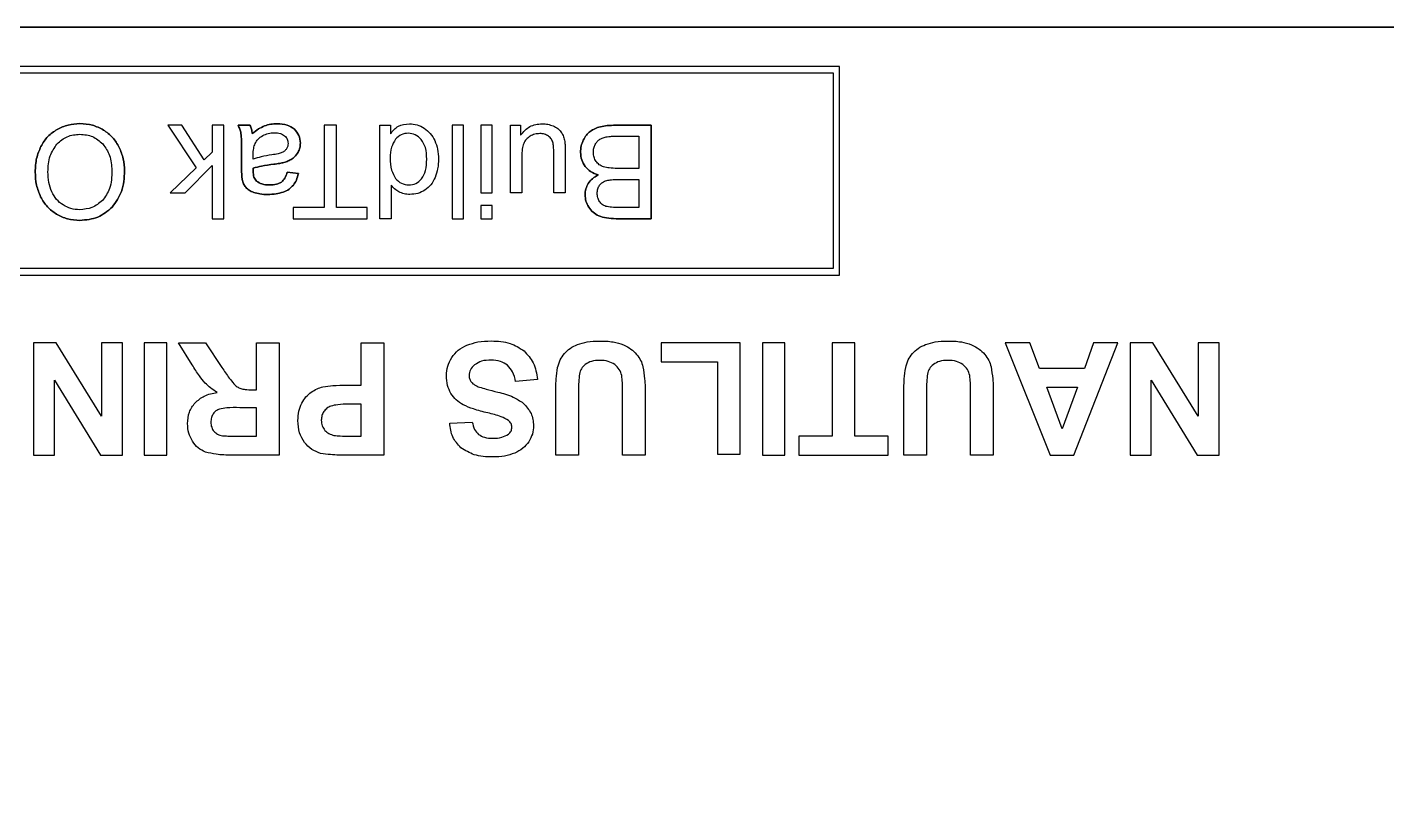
# Model space of a CAD drawing. Header units: millimetres. Extents: x -106 to 106, y -124 to 114.
# Drawn here: x -52.1 to 0, y 84 to 113.7 of the extents above; entities that cross this region are included whole.
import ezdxf

# ---------------------------------------------------------------- set-up
doc = ezdxf.new("R2010")
doc.units = ezdxf.units.MM
doc.layers.get('0').update_dxf_attribs({"linetype": 'CONTINUOUS'})

msp = doc.modelspace()

# ---------------------------------------------------------------- linework, layer by layer
for p, q in [((-43.992, 109.994), (-43.533, 109.994)), ((-43.533, 109.994), (-43.992, 109.994)), ((-38.562, 106.415), (-38.562, 109.994)), ((-38.562, 109.994), (-38.155, 109.994)), ((-38.155, 109.994), (-38.155, 109.667)), ((-33.562, 107.401), (-33.562, 109.994)), ((-33.562, 109.994), (-33.169, 109.994)), ((-33.169, 109.994), (-33.169, 109.613)), ((-29.537, 109.994), (-28.172, 109.994)), ((-28.172, 109.994), (-29.537, 109.994)), ((-28.172, 109.994), (-28.172, 106.415)), ((-28.172, 106.415), (-28.172, 109.994)), ((-29.537, 109.572), (-28.645, 109.572)), ((-28.645, 109.572), (-28.645, 108.341)), ((-43.853, 108.322), (-43.853, 108.908)), ((-43.853, 108.908), (-43.853, 108.322)), ((-43.409, 108.693), (-43.409, 108.854)), ((-31.9, 107.401), (-31.9, 108.839)), ((-31.46, 109.008), (-31.46, 107.401)), ((-33.123, 108.79), (-33.123, 107.401)), ((-28.645, 108.341), (-29.473, 108.341)), ((-42.11, 108.2), (-41.68, 108.141)), ((-41.68, 108.141), (-42.11, 108.2)), ((-29.419, 107.919), (-28.645, 107.919)), ((-28.645, 107.919), (-28.645, 106.837)), ((-38.125, 107.699), (-38.125, 106.415)), ((-33.123, 107.401), (-33.562, 107.401)), ((-31.46, 107.401), (-31.9, 107.401)), ((-28.645, 106.837), (-29.361, 106.837)), ((-38.125, 106.415), (-38.562, 106.415)), ((-28.172, 106.415), (-29.515, 106.415)), ((-29.515, 106.415), (-28.172, 106.415)), ((-45.747, 100.816), (-46.272, 101.654)), ((-46.272, 101.654), (-45.235, 101.654)), ((-45.235, 101.654), (-44.608, 100.719)), ((-43.278, 99.861), (-43.278, 101.654)), ((-43.278, 101.654), (-42.41, 101.654)), ((-42.41, 101.654), (-42.41, 97.359)), ((-39.273, 100.034), (-39.273, 101.654)), ((-39.273, 101.654), (-38.406, 101.654)), ((-38.406, 101.654), (-38.406, 97.359)), ((-39.838, 100.034), (-39.273, 100.034)), ((-32.517, 100.256), (-33.361, 100.174)), ((-43.453, 99.861), (-43.278, 99.861)), ((-31.823, 97.359), (-31.823, 99.615)), ((-30.955, 99.735), (-30.955, 97.359)), ((-29.265, 97.359), (-29.265, 99.685)), ((-28.398, 99.65), (-28.398, 97.359)), ((-18.492, 97.359), (-18.492, 99.615)), ((-17.625, 99.735), (-17.625, 97.359)), ((-15.935, 97.359), (-15.935, 99.685)), ((-15.068, 99.65), (-15.068, 97.359)), ((-43.278, 99.175), (-43.919, 99.175)), ((-43.278, 98.085), (-43.278, 99.175)), ((-39.273, 99.304), (-39.747, 99.304)), ((-39.273, 98.085), (-39.273, 99.304)), ((-35.886, 98.586), (-35.019, 98.625)), ((-43.954, 98.085), (-43.278, 98.085)), ((-39.692, 98.085), (-39.273, 98.085)), ((-42.41, 97.359), (-44.236, 97.359)), ((-38.406, 97.359), (-39.797, 97.359)), ((-30.955, 97.359), (-31.823, 97.359)), ((-28.398, 97.359), (-29.265, 97.359)), ((-17.625, 97.359), (-18.492, 97.359)), ((-15.068, 97.359), (-15.935, 97.359))]:
    msp.add_line(p, q)
msp.add_lwpolyline([(-105.997, -120.25), (-105.997, 93.75), (-100.997, 93.75), (-100.997, 94), (-105.997, 94), (-105.997, 103.75, -0.414214), (-95.997, 113.75), (96.003, 113.75, -0.414214), (106.003, 103.75), (106.003, 94), (101.003, 94), (101.003, 93.75), (106.003, 93.75), (106.003, -120.25, -0.414214)], format="xyb")
msp.add_lwpolyline([(-105.997, 103.75), (-105.997, -120.25, 0.414214), (-101.997, -124.25), (-81.366, -124.25, 0.198912), (-77.831, -122.786), (-76.146, -121.101, -0.414214), (-73.848, -121.101), (-72.163, -122.786, 0.198912), (-68.628, -124.25), (68.634, -124.25, 0.198912), (72.169, -122.786), (73.854, -121.101, -0.414214), (76.152, -121.101), (77.837, -122.786, 0.198912), (81.372, -124.25), (102.003, -124.25, 0.414214), (106.003, -120.25), (106.003, 103.75, 0.414214), (96.003, 113.75), (-95.997, 113.75, 0.414214)], format="xyb", close=True)
for points in [[(-20.952, 112.25), (-71.452, 112.25), (-71.452, 104.25), (-20.952, 104.25)], [(-71.202, 112), (-21.202, 112), (-21.202, 104.5), (-71.202, 104.5)], [(-44.976, 106.415), (-44.537, 106.415), (-44.537, 109.994), (-44.976, 109.994), (-44.976, 108.966), (-45.286, 108.668), (-46.143, 109.994), (-46.685, 109.994), (-45.594, 108.363), (-46.585, 107.401), (-46.016, 107.401), (-44.976, 108.456)], [(-39.041, 106.837), (-40.22, 106.837), (-40.22, 109.994), (-40.694, 109.994), (-40.694, 106.837), (-41.878, 106.837), (-41.878, 106.415), (-39.041, 106.415)], [(-35.791, 106.415), (-35.352, 106.415), (-35.352, 109.994), (-35.791, 109.994)], [(-34.693, 107.401), (-34.253, 107.401), (-34.253, 109.994), (-34.693, 109.994)], [(-34.693, 106.415), (-34.253, 106.415), (-34.253, 106.92), (-34.693, 106.92)], [(-49.26, 97.359), (-48.416, 97.359), (-48.416, 101.654), (-49.222, 101.654), (-49.222, 98.853), (-50.953, 101.654), (-51.824, 101.654), (-51.824, 97.359), (-51.018, 97.359), (-51.018, 100.227)], [(-47.581, 97.359), (-46.714, 97.359), (-46.714, 101.654), (-47.581, 101.654)], [(-25.629, 97.394), (-24.762, 97.394), (-24.762, 101.654), (-27.785, 101.654), (-27.785, 100.93), (-25.629, 100.93)], [(-23.912, 97.359), (-23.045, 97.359), (-23.045, 101.654), (-23.912, 101.654)], [(-19.099, 98.085), (-20.373, 98.085), (-20.373, 101.654), (-21.241, 101.654), (-21.241, 98.085), (-22.512, 98.085), (-22.512, 97.359), (-19.099, 97.359)], [(-13.295, 100.678), (-13.67, 101.654), (-14.614, 101.654), (-12.894, 97.359), (-11.977, 97.359), (-10.304, 101.654), (-11.224, 101.654), (-11.578, 100.678)], [(-7.26, 97.359), (-6.416, 97.359), (-6.416, 101.654), (-7.222, 101.654), (-7.222, 98.853), (-8.953, 101.654), (-9.824, 101.654), (-9.824, 97.359), (-9.018, 97.359), (-9.018, 100.227)], [(-11.845, 99.955), (-12.425, 98.361), (-13.017, 99.955)]]:
    msp.add_lwpolyline(points, close=True)
for points, knots in [([(-50.916, 109.834), (-50.779, 109.899), (-50.503, 110.028), (-50.199, 110.046), (-50.047, 110.055)], [0, 0, 0, 0, 0.04503006, 0.09041142, 0.09041142, 0.09041142, 0.09041142]), ([(-50.047, 110.055), (-50.199, 110.046), (-50.503, 110.028), (-50.779, 109.899), (-50.916, 109.834)], [-0.09041142, -0.09041142, -0.09041142, -0.09041142, -0.04503006, 0, 0, 0, 0]), ([(-50.047, 110.055), (-49.884, 110.046), (-49.566, 110.028), (-49.282, 109.882), (-49.144, 109.811)], [0, 0, 0, 0, 0.04823925, 0.09449794, 0.09449794, 0.09449794, 0.09449794]), ([(-49.144, 109.811), (-49.282, 109.882), (-49.566, 110.028), (-49.884, 110.046), (-50.047, 110.055)], [-0.09449794, -0.09449794, -0.09449794, -0.09449794, -0.04823925, 0, 0, 0, 0]), ([(-43.881, 109.683), (-43.893, 109.736), (-43.917, 109.845), (-43.967, 109.944), (-43.992, 109.994)], [0, 0, 0, 0, 0.01644017, 0.03317009, 0.03317009, 0.03317009, 0.03317009]), ([(-43.992, 109.994), (-43.967, 109.944), (-43.917, 109.845), (-43.893, 109.736), (-43.881, 109.683)], [-0.03317009, -0.03317009, -0.03317009, -0.03317009, -0.01644017, 0, 0, 0, 0]), ([(-43.533, 109.994), (-43.512, 109.945), (-43.468, 109.843), (-43.453, 109.732), (-43.445, 109.674)], [0, 0, 0, 0, 0.01585893, 0.033301, 0.033301, 0.033301, 0.033301]), ([(-43.445, 109.674), (-43.453, 109.732), (-43.468, 109.843), (-43.512, 109.945), (-43.533, 109.994)], [-0.033301, -0.033301, -0.033301, -0.033301, -0.01585893, 0, 0, 0, 0]), ([(-43.445, 109.674), (-43.368, 109.737), (-43.223, 109.854), (-43.054, 109.931), (-42.975, 109.967)], [0, 0, 0, 0, 0.02978592, 0.0555805, 0.0555805, 0.0555805, 0.0555805]), ([(-42.975, 109.967), (-43.054, 109.931), (-43.223, 109.854), (-43.368, 109.737), (-43.445, 109.674)], [-0.0555805, -0.0555805, -0.0555805, -0.0555805, -0.02978592, 0, 0, 0, 0]), ([(-42.975, 109.967), (-42.898, 109.992), (-42.74, 110.043), (-42.575, 110.049), (-42.491, 110.053)], [0, 0, 0, 0, 0.02426846, 0.0494143, 0.0494143, 0.0494143, 0.0494143]), ([(-42.491, 110.053), (-42.575, 110.049), (-42.74, 110.043), (-42.898, 109.992), (-42.975, 109.967)], [-0.0494143, -0.0494143, -0.0494143, -0.0494143, -0.02426846, 0, 0, 0, 0]), ([(-42.491, 110.053), (-42.361, 110.047), (-42.122, 110.038), (-41.924, 109.905), (-41.834, 109.844)], [0, 0, 0, 0, 0.03813946, 0.07012569, 0.07012569, 0.07012569, 0.07012569]), ([(-41.834, 109.844), (-41.924, 109.905), (-42.122, 110.038), (-42.361, 110.047), (-42.491, 110.053)], [-0.07012569, -0.07012569, -0.07012569, -0.07012569, -0.03813946, 0, 0, 0, 0]), ([(-38.155, 109.667), (-38.062, 109.779), (-37.874, 110.007), (-37.579, 110.037), (-37.43, 110.053)], [0, 0, 0, 0, 0.04200696, 0.08515173, 0.08515173, 0.08515173, 0.08515173]), ([(-37.43, 110.053), (-37.328, 110.045), (-37.126, 110.031), (-36.948, 109.932), (-36.86, 109.882)], [0, 0, 0, 0, 0.03005981, 0.06017572, 0.06017572, 0.06017572, 0.06017572]), ([(-36.86, 109.882), (-36.777, 109.818), (-36.609, 109.688), (-36.508, 109.5), (-36.457, 109.404)], [0, 0, 0, 0, 0.03084808, 0.06308055, 0.06308055, 0.06308055, 0.06308055]), ([(-33.169, 109.613), (-33.06, 109.741), (-32.843, 109.996), (-32.511, 110.034), (-32.347, 110.053)], [0, 0, 0, 0, 0.048592, 0.09644017, 0.09644017, 0.09644017, 0.09644017]), ([(-32.347, 110.053), (-32.272, 110.049), (-32.124, 110.042), (-31.986, 109.99), (-31.918, 109.965)], [0, 0, 0, 0, 0.02229482, 0.04398131, 0.04398131, 0.04398131, 0.04398131]), ([(-31.918, 109.965), (-31.858, 109.935), (-31.745, 109.881), (-31.661, 109.787), (-31.623, 109.744)], [0, 0, 0, 0, 0.01997093, 0.03721271, 0.03721271, 0.03721271, 0.03721271]), ([(-30.506, 109.757), (-30.448, 109.794), (-30.327, 109.873), (-30.188, 109.913), (-30.114, 109.934)], [0, 0, 0, 0, 0.020392, 0.04320678, 0.04320678, 0.04320678, 0.04320678]), ([(-30.114, 109.934), (-30.188, 109.913), (-30.327, 109.873), (-30.448, 109.794), (-30.506, 109.757)], [-0.04320678, -0.04320678, -0.04320678, -0.04320678, -0.020392, 0, 0, 0, 0]), ([(-30.114, 109.934), (-30.027, 109.952), (-29.836, 109.99), (-29.642, 109.992), (-29.537, 109.994)], [0, 0, 0, 0, 0.02659568, 0.05815578, 0.05815578, 0.05815578, 0.05815578]), ([(-29.537, 109.994), (-29.642, 109.992), (-29.836, 109.99), (-30.027, 109.952), (-30.114, 109.934)], [-0.05815578, -0.05815578, -0.05815578, -0.05815578, -0.02659568, 0, 0, 0, 0]), ([(-51.539, 109.183), (-51.459, 109.317), (-51.301, 109.582), (-51.043, 109.751), (-50.916, 109.834)], [0, 0, 0, 0, 0.04615191, 0.09110633, 0.09110633, 0.09110633, 0.09110633]), ([(-50.916, 109.834), (-51.043, 109.751), (-51.301, 109.582), (-51.459, 109.317), (-51.539, 109.183)], [-0.09110633, -0.09110633, -0.09110633, -0.09110633, -0.04615191, 0, 0, 0, 0]), ([(-50.925, 109.274), (-50.8, 109.383), (-50.549, 109.606), (-50.214, 109.635), (-50.044, 109.65)], [-0.09798502, -0.09798502, -0.09798502, -0.09798502, -0.04963469, 0, 0, 0, 0]), ([(-50.044, 109.65), (-49.877, 109.635), (-49.546, 109.605), (-49.296, 109.386), (-49.172, 109.277)], [-0.09709906, -0.09709906, -0.09709906, -0.09709906, -0.04814094, 0, 0, 0, 0]), ([(-49.144, 109.811), (-49.019, 109.722), (-48.769, 109.544), (-48.617, 109.278), (-48.54, 109.144)], [0, 0, 0, 0, 0.04534949, 0.09083547, 0.09083547, 0.09083547, 0.09083547]), ([(-48.54, 109.144), (-48.617, 109.278), (-48.769, 109.544), (-49.019, 109.722), (-49.144, 109.811)], [-0.09083547, -0.09083547, -0.09083547, -0.09083547, -0.04534949, 0, 0, 0, 0]), ([(-43.853, 108.908), (-43.852, 109.074), (-43.85, 109.333), (-43.873, 109.591), (-43.881, 109.683)], [0, 0, 0, 0, 0.05002324, 0.07760008, 0.07760008, 0.07760008, 0.07760008]), ([(-43.881, 109.683), (-43.873, 109.591), (-43.85, 109.333), (-43.852, 109.074), (-43.853, 108.908)], [-0.07760008, -0.07760008, -0.07760008, -0.07760008, -0.05002324, 0, 0, 0, 0]), ([(-43.338, 109.293), (-43.302, 109.354), (-43.229, 109.479), (-43.109, 109.557), (-43.047, 109.597)], [-0.04256506, -0.04256506, -0.04256506, -0.04256506, -0.02161379, 0, 0, 0, 0]), ([(-43.047, 109.597), (-42.978, 109.63), (-42.835, 109.696), (-42.677, 109.704), (-42.596, 109.708)], [-0.04690597, -0.04690597, -0.04690597, -0.04690597, -0.02414704, 0, 0, 0, 0]), ([(-42.596, 109.708), (-42.518, 109.706), (-42.377, 109.701), (-42.259, 109.625), (-42.206, 109.591)], [-0.04133801, -0.04133801, -0.04133801, -0.04133801, -0.01859603, 0, 0, 0, 0]), ([(-42.206, 109.591), (-42.167, 109.55), (-42.09, 109.467), (-42.079, 109.354), (-42.073, 109.298)], [-0.03298764, -0.03298764, -0.03298764, -0.03298764, -0.01645305, 0, 0, 0, 0]), ([(-41.834, 109.844), (-41.767, 109.769), (-41.631, 109.617), (-41.613, 109.413), (-41.604, 109.31)], [0, 0, 0, 0, 0.02934987, 0.05947282, 0.05947282, 0.05947282, 0.05947282]), ([(-41.604, 109.31), (-41.613, 109.413), (-41.631, 109.617), (-41.767, 109.769), (-41.834, 109.844)], [-0.05947282, -0.05947282, -0.05947282, -0.05947282, -0.02934987, 0, 0, 0, 0]), ([(-37.961, 109.456), (-38.019, 109.359), (-38.152, 109.139), (-38.159, 108.881), (-38.162, 108.737)], [0, 0, 0, 0, 0.03336968, 0.07581421, 0.07581421, 0.07581421, 0.07581421]), ([(-37.471, 109.691), (-37.564, 109.681), (-37.754, 109.659), (-37.891, 109.524), (-37.961, 109.456)], [0, 0, 0, 0, 0.02728514, 0.05574353, 0.05574353, 0.05574353, 0.05574353]), ([(-36.976, 109.445), (-37.047, 109.517), (-37.184, 109.655), (-37.378, 109.68), (-37.471, 109.691)], [0, 0, 0, 0, 0.02942591, 0.05680138, 0.05680138, 0.05680138, 0.05680138]), ([(-36.766, 108.7), (-36.769, 108.849), (-36.776, 109.117), (-36.915, 109.344), (-36.976, 109.445)], [0, 0, 0, 0, 0.04383348, 0.07855455, 0.07855455, 0.07855455, 0.07855455]), ([(-36.457, 109.404), (-36.415, 109.296), (-36.328, 109.069), (-36.319, 108.827), (-36.314, 108.7)], [0, 0, 0, 0, 0.03462692, 0.0723026, 0.0723026, 0.0723026, 0.0723026]), ([(-32.806, 109.573), (-32.859, 109.537), (-32.964, 109.465), (-33.022, 109.352), (-33.051, 109.297)], [0, 0, 0, 0, 0.01903106, 0.03744064, 0.03744064, 0.03744064, 0.03744064]), ([(-32.435, 109.674), (-32.5, 109.67), (-32.63, 109.661), (-32.747, 109.602), (-32.806, 109.573)], [0, 0, 0, 0, 0.0193317, 0.03881867, 0.03881867, 0.03881867, 0.03881867]), ([(-32.102, 109.575), (-32.151, 109.604), (-32.254, 109.665), (-32.372, 109.671), (-32.435, 109.674)], [0, 0, 0, 0, 0.01674614, 0.03510183, 0.03510183, 0.03510183, 0.03510183]), ([(-31.927, 109.303), (-31.944, 109.357), (-31.978, 109.464), (-32.061, 109.539), (-32.102, 109.575)], [0, 0, 0, 0, 0.0167706, 0.03293976, 0.03293976, 0.03293976, 0.03293976]), ([(-31.623, 109.744), (-31.593, 109.696), (-31.53, 109.594), (-31.502, 109.478), (-31.487, 109.418)], [0, 0, 0, 0, 0.01692518, 0.03550119, 0.03550119, 0.03550119, 0.03550119]), ([(-31.487, 109.418), (-31.479, 109.362), (-31.461, 109.226), (-31.46, 109.089), (-31.46, 109.008)], [0, 0, 0, 0, 0.01684449, 0.04114576, 0.04114576, 0.04114576, 0.04114576]), ([(-30.874, 108.956), (-30.87, 109.038), (-30.862, 109.2), (-30.799, 109.35), (-30.768, 109.424)], [0, 0, 0, 0, 0.02440632, 0.0482665, 0.0482665, 0.0482665, 0.0482665]), ([(-30.768, 109.424), (-30.799, 109.35), (-30.862, 109.2), (-30.87, 109.038), (-30.874, 108.956)], [-0.0482665, -0.0482665, -0.0482665, -0.0482665, -0.02440632, 0, 0, 0, 0]), ([(-30.768, 109.424), (-30.732, 109.491), (-30.664, 109.617), (-30.557, 109.712), (-30.506, 109.757)], [0, 0, 0, 0, 0.02251796, 0.04271649, 0.04271649, 0.04271649, 0.04271649]), ([(-30.506, 109.757), (-30.557, 109.712), (-30.664, 109.617), (-30.732, 109.491), (-30.768, 109.424)], [-0.04271649, -0.04271649, -0.04271649, -0.04271649, -0.02251796, 0, 0, 0, 0]), ([(-30.313, 109.258), (-30.288, 109.298), (-30.241, 109.377), (-30.168, 109.431), (-30.132, 109.457)], [-0.02710796, -0.02710796, -0.02710796, -0.02710796, -0.01306241, 0, 0, 0, 0]), ([(-30.132, 109.457), (-30.092, 109.478), (-30.006, 109.524), (-29.91, 109.544), (-29.859, 109.555)], [-0.02916506, -0.02916506, -0.02916506, -0.02916506, -0.01551446, 0, 0, 0, 0]), ([(-29.859, 109.555), (-29.817, 109.559), (-29.71, 109.572), (-29.602, 109.572), (-29.537, 109.572)], [-0.03229577, -0.03229577, -0.03229577, -0.03229577, -0.01953592, 0, 0, 0, 0]), ([(-51.758, 108.209), (-51.75, 108.384), (-51.735, 108.722), (-51.603, 109.033), (-51.539, 109.183)], [0, 0, 0, 0, 0.0518664, 0.1005762, 0.1005762, 0.1005762, 0.1005762]), ([(-51.539, 109.183), (-51.603, 109.033), (-51.735, 108.722), (-51.75, 108.384), (-51.758, 108.209)], [-0.1005762, -0.1005762, -0.1005762, -0.1005762, -0.0518664, 0, 0, 0, 0]), ([(-51.27, 108.207), (-51.261, 108.418), (-51.244, 108.807), (-51.025, 109.127), (-50.925, 109.274)], [-0.1141592, -0.1141592, -0.1141592, -0.1141592, -0.0523348, 0, 0, 0, 0]), ([(-49.172, 109.277), (-49.07, 109.136), (-48.853, 108.832), (-48.834, 108.458), (-48.824, 108.258)], [-0.1097203, -0.1097203, -0.1097203, -0.1097203, -0.0584812, 0, 0, 0, 0]), ([(-48.54, 109.144), (-48.481, 109.001), (-48.361, 108.715), (-48.344, 108.406), (-48.335, 108.251)], [0, 0, 0, 0, 0.04609864, 0.09228253, 0.09228253, 0.09228253, 0.09228253]), ([(-48.335, 108.251), (-48.344, 108.406), (-48.361, 108.715), (-48.481, 109.001), (-48.54, 109.144)], [-0.09228253, -0.09228253, -0.09228253, -0.09228253, -0.04609864, 0, 0, 0, 0]), ([(-43.409, 108.854), (-43.408, 108.94), (-43.406, 109.09), (-43.358, 109.232), (-43.338, 109.293)], [-0.04475626, -0.04475626, -0.04475626, -0.04475626, -0.01918223, 0, 0, 0, 0]), ([(-42.691, 108.859), (-42.832, 108.838), (-43.075, 108.802), (-43.31, 108.725), (-43.409, 108.693)], [-0.07379029, -0.07379029, -0.07379029, -0.07379029, -0.03124165, 0, 0, 0, 0]), ([(-42.308, 108.947), (-42.358, 108.93), (-42.483, 108.889), (-42.613, 108.87), (-42.691, 108.859)], [-0.03939161, -0.03939161, -0.03939161, -0.03939161, -0.02350171, 0, 0, 0, 0]), ([(-42.134, 109.089), (-42.157, 109.06), (-42.204, 108.999), (-42.273, 108.964), (-42.308, 108.947)], [-0.02271195, -0.02271195, -0.02271195, -0.02271195, -0.01162415, 0, 0, 0, 0]), ([(-42.073, 109.298), (-42.076, 109.261), (-42.081, 109.187), (-42.116, 109.122), (-42.134, 109.089)], [-0.02198519, -0.02198519, -0.02198519, -0.02198519, -0.01092363, 0, 0, 0, 0]), ([(-41.691, 108.962), (-41.722, 108.913), (-41.782, 108.815), (-41.873, 108.745), (-41.918, 108.71)], [0, 0, 0, 0, 0.01736579, 0.03421484, 0.03421484, 0.03421484, 0.03421484]), ([(-41.918, 108.71), (-41.873, 108.745), (-41.782, 108.815), (-41.722, 108.913), (-41.691, 108.962)], [-0.03421484, -0.03421484, -0.03421484, -0.03421484, -0.01736579, 0, 0, 0, 0]), ([(-41.604, 109.31), (-41.608, 109.249), (-41.615, 109.127), (-41.666, 109.017), (-41.691, 108.962)], [0, 0, 0, 0, 0.01834739, 0.03614774, 0.03614774, 0.03614774, 0.03614774]), ([(-41.691, 108.962), (-41.666, 109.017), (-41.615, 109.127), (-41.608, 109.249), (-41.604, 109.31)], [-0.03614774, -0.03614774, -0.03614774, -0.03614774, -0.01834739, 0, 0, 0, 0]), ([(-33.051, 109.297), (-33.072, 109.226), (-33.121, 109.061), (-33.122, 108.889), (-33.123, 108.79)], [0, 0, 0, 0, 0.02206423, 0.05138592, 0.05138592, 0.05138592, 0.05138592]), ([(-31.9, 108.839), (-31.899, 108.935), (-31.899, 109.091), (-31.919, 109.245), (-31.927, 109.303)], [0, 0, 0, 0, 0.02881642, 0.04650956, 0.04650956, 0.04650956, 0.04650956]), ([(-30.7, 108.414), (-30.751, 108.495), (-30.855, 108.661), (-30.868, 108.857), (-30.874, 108.956)], [0, 0, 0, 0, 0.02824222, 0.0577416, 0.0577416, 0.0577416, 0.0577416]), ([(-30.874, 108.956), (-30.868, 108.857), (-30.855, 108.661), (-30.751, 108.495), (-30.7, 108.414)], [-0.0577416, -0.0577416, -0.0577416, -0.0577416, -0.02824222, 0, 0, 0, 0]), ([(-30.384, 108.956), (-30.381, 109.011), (-30.376, 109.116), (-30.334, 109.212), (-30.313, 109.258)], [-0.03121724, -0.03121724, -0.03121724, -0.03121724, -0.01503736, 0, 0, 0, 0]), ([(-30.281, 108.608), (-30.311, 108.661), (-30.373, 108.769), (-30.38, 108.893), (-30.384, 108.956)], [-0.03670899, -0.03670899, -0.03670899, -0.03670899, -0.0188821, 0, 0, 0, 0]), ([(-43.831, 107.916), (-43.837, 107.969), (-43.854, 108.103), (-43.853, 108.239), (-43.853, 108.322)], [0, 0, 0, 0, 0.01583307, 0.04061943, 0.04061943, 0.04061943, 0.04061943]), ([(-43.853, 108.322), (-43.853, 108.239), (-43.854, 108.103), (-43.837, 107.969), (-43.831, 107.916)], [-0.04061943, -0.04061943, -0.04061943, -0.04061943, -0.01583307, 0, 0, 0, 0]), ([(-43.409, 108.348), (-43.409, 108.324), (-43.41, 108.286), (-43.411, 108.247), (-43.411, 108.234)], [0, 0, 0, 0, 0.00738752, 0.01147733, 0.01147733, 0.01147733, 0.01147733]), ([(-43.411, 108.234), (-43.411, 108.247), (-43.41, 108.286), (-43.409, 108.324), (-43.409, 108.348)], [-0.01147733, -0.01147733, -0.01147733, -0.01147733, -0.00738752, 0, 0, 0, 0]), ([(-42.625, 108.5), (-42.78, 108.481), (-43.045, 108.449), (-43.302, 108.378), (-43.409, 108.348)], [0, 0, 0, 0, 0.04672459, 0.07991364, 0.07991364, 0.07991364, 0.07991364]), ([(-43.409, 108.348), (-43.302, 108.378), (-43.045, 108.449), (-42.78, 108.481), (-42.625, 108.5)], [-0.07991364, -0.07991364, -0.07991364, -0.07991364, -0.04672459, 0, 0, 0, 0]), ([(-42.234, 108.566), (-42.288, 108.554), (-42.417, 108.525), (-42.549, 108.509), (-42.625, 108.5)], [0, 0, 0, 0, 0.01657877, 0.03963399, 0.03963399, 0.03963399, 0.03963399]), ([(-42.625, 108.5), (-42.549, 108.509), (-42.417, 108.525), (-42.288, 108.554), (-42.234, 108.566)], [-0.03963399, -0.03963399, -0.03963399, -0.03963399, -0.01657877, 0, 0, 0, 0]), ([(-41.918, 108.71), (-41.967, 108.68), (-42.066, 108.619), (-42.178, 108.584), (-42.234, 108.566)], [0, 0, 0, 0, 0.0171061, 0.03485918, 0.03485918, 0.03485918, 0.03485918]), ([(-42.234, 108.566), (-42.178, 108.584), (-42.066, 108.619), (-41.967, 108.68), (-41.918, 108.71)], [-0.03485918, -0.03485918, -0.03485918, -0.03485918, -0.0171061, 0, 0, 0, 0]), ([(-38.162, 108.737), (-38.159, 108.579), (-38.154, 108.3), (-38.017, 108.06), (-37.957, 107.955)], [0, 0, 0, 0, 0.04642654, 0.08191521, 0.08191521, 0.08191521, 0.08191521]), ([(-36.962, 107.946), (-36.905, 108.046), (-36.773, 108.279), (-36.768, 108.547), (-36.766, 108.7)], [0, 0, 0, 0, 0.03416591, 0.07905233, 0.07905233, 0.07905233, 0.07905233]), ([(-36.314, 108.7), (-36.319, 108.576), (-36.328, 108.334), (-36.406, 108.106), (-36.443, 107.996)], [0, 0, 0, 0, 0.0371589, 0.07195628, 0.07195628, 0.07195628, 0.07195628]), ([(-30.201, 108.09), (-30.301, 108.125), (-30.494, 108.193), (-30.633, 108.343), (-30.7, 108.414)], [0, 0, 0, 0, 0.03147256, 0.06034659, 0.06034659, 0.06034659, 0.06034659]), ([(-30.7, 108.414), (-30.633, 108.343), (-30.494, 108.193), (-30.301, 108.125), (-30.201, 108.09)], [-0.06034659, -0.06034659, -0.06034659, -0.06034659, -0.03147256, 0, 0, 0, 0]), ([(-29.997, 108.401), (-30.054, 108.424), (-30.166, 108.47), (-30.243, 108.563), (-30.281, 108.608)], [-0.03569729, -0.03569729, -0.03569729, -0.03569729, -0.01754548, 0, 0, 0, 0]), ([(-29.473, 108.341), (-29.574, 108.342), (-29.751, 108.343), (-29.923, 108.384), (-29.997, 108.401)], [-0.05285419, -0.05285419, -0.05285419, -0.05285419, -0.02263528, 0, 0, 0, 0]), ([(-51.55, 107.249), (-51.61, 107.397), (-51.736, 107.705), (-51.751, 108.038), (-51.758, 108.209)], [0, 0, 0, 0, 0.04783118, 0.09897094, 0.09897094, 0.09897094, 0.09897094]), ([(-51.758, 108.209), (-51.751, 108.038), (-51.736, 107.705), (-51.61, 107.397), (-51.55, 107.249)], [-0.09897094, -0.09897094, -0.09897094, -0.09897094, -0.04783118, 0, 0, 0, 0]), ([(-51.122, 107.444), (-51.165, 107.561), (-51.256, 107.807), (-51.265, 108.069), (-51.27, 108.207)], [-0.07815443, -0.07815443, -0.07815443, -0.07815443, -0.04109033, 0, 0, 0, 0]), ([(-48.824, 108.258), (-48.829, 108.019), (-48.838, 107.596), (-49.081, 107.253), (-49.186, 107.105)], [-0.1233671, -0.1233671, -0.1233671, -0.1233671, -0.0535321, 0, 0, 0, 0]), ([(-48.335, 108.251), (-48.349, 107.977), (-48.375, 107.464), (-48.675, 107.049), (-48.814, 106.856)], [0, 0, 0, 0, 0.080333, 0.1503237, 0.1503237, 0.1503237, 0.1503237]), ([(-48.814, 106.856), (-48.675, 107.049), (-48.375, 107.464), (-48.349, 107.977), (-48.335, 108.251)], [-0.1503237, -0.1503237, -0.1503237, -0.1503237, -0.080333, 0, 0, 0, 0]), ([(-43.694, 107.617), (-43.725, 107.661), (-43.789, 107.752), (-43.816, 107.86), (-43.831, 107.916)], [0, 0, 0, 0, 0.01576034, 0.03312206, 0.03312206, 0.03312206, 0.03312206]), ([(-43.831, 107.916), (-43.816, 107.86), (-43.789, 107.752), (-43.725, 107.661), (-43.694, 107.617)], [-0.03312206, -0.03312206, -0.03312206, -0.03312206, -0.01576034, 0, 0, 0, 0]), ([(-43.411, 108.234), (-43.409, 108.154), (-43.406, 108.014), (-43.323, 107.903), (-43.287, 107.855)], [0, 0, 0, 0, 0.02309888, 0.04072885, 0.04072885, 0.04072885, 0.04072885]), ([(-43.287, 107.855), (-43.323, 107.903), (-43.406, 108.014), (-43.409, 108.154), (-43.411, 108.234)], [-0.04072885, -0.04072885, -0.04072885, -0.04072885, -0.02309888, 0, 0, 0, 0]), ([(-43.287, 107.855), (-43.219, 107.812), (-43.067, 107.715), (-42.886, 107.71), (-42.786, 107.706)], [0, 0, 0, 0, 0.02372831, 0.05307918, 0.05307918, 0.05307918, 0.05307918]), ([(-42.786, 107.706), (-42.886, 107.71), (-43.067, 107.715), (-43.219, 107.812), (-43.287, 107.855)], [-0.05307918, -0.05307918, -0.05307918, -0.05307918, -0.02372831, 0, 0, 0, 0]), ([(-42.786, 107.706), (-42.694, 107.708), (-42.533, 107.71), (-42.39, 107.784), (-42.328, 107.815)], [0, 0, 0, 0, 0.02708356, 0.04760031, 0.04760031, 0.04760031, 0.04760031]), ([(-42.328, 107.815), (-42.39, 107.784), (-42.533, 107.71), (-42.694, 107.708), (-42.786, 107.706)], [-0.04760031, -0.04760031, -0.04760031, -0.04760031, -0.02708356, 0, 0, 0, 0]), ([(-42.328, 107.815), (-42.281, 107.863), (-42.175, 107.971), (-42.133, 108.117), (-42.11, 108.2)], [0, 0, 0, 0, 0.01978448, 0.04486306, 0.04486306, 0.04486306, 0.04486306]), ([(-42.11, 108.2), (-42.133, 108.117), (-42.175, 107.971), (-42.281, 107.863), (-42.328, 107.815)], [-0.04486306, -0.04486306, -0.04486306, -0.04486306, -0.01978448, 0, 0, 0, 0]), ([(-41.68, 108.141), (-41.701, 108.056), (-41.74, 107.896), (-41.831, 107.759), (-41.873, 107.695)], [0, 0, 0, 0, 0.02611001, 0.04887238, 0.04887238, 0.04887238, 0.04887238]), ([(-41.873, 107.695), (-41.831, 107.759), (-41.74, 107.896), (-41.701, 108.056), (-41.68, 108.141)], [-0.04887238, -0.04887238, -0.04887238, -0.04887238, -0.02611001, 0, 0, 0, 0]), ([(-37.957, 107.955), (-37.886, 107.883), (-37.746, 107.74), (-37.548, 107.718), (-37.452, 107.706)], [0, 0, 0, 0, 0.02954133, 0.05788249, 0.05788249, 0.05788249, 0.05788249]), ([(-37.452, 107.706), (-37.357, 107.717), (-37.166, 107.739), (-37.031, 107.876), (-36.962, 107.946)], [0, 0, 0, 0, 0.02754331, 0.05598322, 0.05598322, 0.05598322, 0.05598322]), ([(-36.443, 107.996), (-36.491, 107.897), (-36.583, 107.706), (-36.75, 107.575), (-36.831, 107.511)], [0, 0, 0, 0, 0.03226972, 0.06284055, 0.06284055, 0.06284055, 0.06284055]), ([(-30.577, 107.763), (-30.528, 107.828), (-30.427, 107.964), (-30.278, 108.047), (-30.201, 108.09)], [0, 0, 0, 0, 0.02407108, 0.05034428, 0.05034428, 0.05034428, 0.05034428]), ([(-30.201, 108.09), (-30.278, 108.047), (-30.427, 107.964), (-30.528, 107.828), (-30.577, 107.763)], [-0.05034428, -0.05034428, -0.05034428, -0.05034428, -0.02407108, 0, 0, 0, 0]), ([(-30.143, 107.699), (-30.108, 107.738), (-30.032, 107.82), (-29.927, 107.858), (-29.871, 107.877)], [-0.03298369, -0.03298369, -0.03298369, -0.03298369, -0.01737405, 0, 0, 0, 0]), ([(-29.871, 107.877), (-29.811, 107.889), (-29.662, 107.919), (-29.51, 107.919), (-29.419, 107.919)], [-0.04545124, -0.04545124, -0.04545124, -0.04545124, -0.02705848, 0, 0, 0, 0]), ([(-50.69, 106.939), (-50.78, 107.005), (-50.962, 107.141), (-51.068, 107.342), (-51.122, 107.444)], [-0.0672346, -0.0672346, -0.0672346, -0.0672346, -0.03417315, 0, 0, 0, 0]), ([(-43.389, 107.421), (-43.452, 107.446), (-43.566, 107.493), (-43.654, 107.578), (-43.694, 107.617)], [0, 0, 0, 0, 0.0200494, 0.03660009, 0.03660009, 0.03660009, 0.03660009]), ([(-43.694, 107.617), (-43.654, 107.578), (-43.566, 107.493), (-43.452, 107.446), (-43.389, 107.421)], [-0.03660009, -0.03660009, -0.03660009, -0.03660009, -0.0200494, 0, 0, 0, 0]), ([(-42.85, 107.343), (-42.951, 107.344), (-43.134, 107.347), (-43.31, 107.398), (-43.389, 107.421)], [0, 0, 0, 0, 0.03015365, 0.05472718, 0.05472718, 0.05472718, 0.05472718]), ([(-43.389, 107.421), (-43.31, 107.398), (-43.134, 107.347), (-42.951, 107.344), (-42.85, 107.343)], [-0.05472718, -0.05472718, -0.05472718, -0.05472718, -0.03015365, 0, 0, 0, 0]), ([(-42.261, 107.434), (-42.352, 107.407), (-42.544, 107.351), (-42.744, 107.346), (-42.85, 107.343)], [0, 0, 0, 0, 0.02825191, 0.05976824, 0.05976824, 0.05976824, 0.05976824]), ([(-42.85, 107.343), (-42.744, 107.346), (-42.544, 107.351), (-42.352, 107.407), (-42.261, 107.434)], [-0.05976824, -0.05976824, -0.05976824, -0.05976824, -0.02825191, 0, 0, 0, 0]), ([(-41.873, 107.695), (-41.925, 107.641), (-42.035, 107.526), (-42.183, 107.466), (-42.261, 107.434)], [0, 0, 0, 0, 0.02224872, 0.04725176, 0.04725176, 0.04725176, 0.04725176]), ([(-42.261, 107.434), (-42.183, 107.466), (-42.035, 107.526), (-41.925, 107.641), (-41.873, 107.695)], [-0.04725176, -0.04725176, -0.04725176, -0.04725176, -0.02224872, 0, 0, 0, 0]), ([(-37.828, 107.442), (-37.885, 107.477), (-37.999, 107.545), (-38.084, 107.648), (-38.125, 107.699)], [0, 0, 0, 0, 0.02012923, 0.0396334, 0.0396334, 0.0396334, 0.0396334]), ([(-37.41, 107.343), (-37.485, 107.346), (-37.631, 107.353), (-37.763, 107.413), (-37.828, 107.442)], [0, 0, 0, 0, 0.02229323, 0.04324201, 0.04324201, 0.04324201, 0.04324201]), ([(-36.831, 107.511), (-36.921, 107.462), (-37.101, 107.363), (-37.306, 107.349), (-37.41, 107.343)], [0, 0, 0, 0, 0.03017693, 0.06092327, 0.06092327, 0.06092327, 0.06092327]), ([(-30.701, 107.33), (-30.696, 107.406), (-30.685, 107.559), (-30.613, 107.694), (-30.577, 107.763)], [0, 0, 0, 0, 0.02249425, 0.04541764, 0.04541764, 0.04541764, 0.04541764]), ([(-30.577, 107.763), (-30.613, 107.694), (-30.685, 107.559), (-30.696, 107.406), (-30.701, 107.33)], [-0.04541764, -0.04541764, -0.04541764, -0.04541764, -0.02249425, 0, 0, 0, 0]), ([(-30.561, 106.858), (-30.602, 106.933), (-30.682, 107.081), (-30.695, 107.248), (-30.701, 107.33)], [0, 0, 0, 0, 0.02538787, 0.04978106, 0.04978106, 0.04978106, 0.04978106]), ([(-30.701, 107.33), (-30.695, 107.248), (-30.682, 107.081), (-30.602, 106.933), (-30.561, 106.858)], [-0.04978106, -0.04978106, -0.04978106, -0.04978106, -0.02538787, 0, 0, 0, 0]), ([(-30.235, 107.387), (-30.232, 107.445), (-30.226, 107.557), (-30.17, 107.653), (-30.143, 107.699)], [-0.03299084, -0.03299084, -0.03299084, -0.03299084, -0.01562741, 0, 0, 0, 0]), ([(-30.149, 107.073), (-30.174, 107.121), (-30.226, 107.219), (-30.232, 107.33), (-30.235, 107.387)], [-0.03285083, -0.03285083, -0.03285083, -0.03285083, -0.01688979, 0, 0, 0, 0]), ([(-50.943, 106.588), (-51.068, 106.675), (-51.319, 106.85), (-51.472, 107.115), (-51.55, 107.249)], [0, 0, 0, 0, 0.04509216, 0.09065589, 0.09065589, 0.09065589, 0.09065589]), ([(-51.55, 107.249), (-51.472, 107.115), (-51.319, 106.85), (-51.068, 106.675), (-50.943, 106.588)], [-0.09065589, -0.09065589, -0.09065589, -0.09065589, -0.04509216, 0, 0, 0, 0]), ([(-50.052, 106.759), (-50.166, 106.766), (-50.392, 106.78), (-50.592, 106.886), (-50.69, 106.939)], [-0.067005, -0.067005, -0.067005, -0.067005, -0.03304649, 0, 0, 0, 0]), ([(-49.186, 107.105), (-49.313, 107.004), (-49.567, 106.802), (-49.89, 106.773), (-50.052, 106.759)], [-0.09503451, -0.09503451, -0.09503451, -0.09503451, -0.04757394, 0, 0, 0, 0]), ([(-48.814, 106.856), (-48.988, 106.709), (-49.345, 106.407), (-49.811, 106.37), (-50.049, 106.351)], [0, 0, 0, 0, 0.0665866, 0.1364584, 0.1364584, 0.1364584, 0.1364584]), ([(-50.049, 106.351), (-49.811, 106.37), (-49.345, 106.407), (-48.988, 106.709), (-48.814, 106.856)], [-0.1364584, -0.1364584, -0.1364584, -0.1364584, -0.0665866, 0, 0, 0, 0]), ([(-30.173, 106.524), (-30.251, 106.564), (-30.406, 106.646), (-30.509, 106.788), (-30.561, 106.858)], [0, 0, 0, 0, 0.02604707, 0.05185275, 0.05185275, 0.05185275, 0.05185275]), ([(-30.561, 106.858), (-30.509, 106.788), (-30.406, 106.646), (-30.251, 106.564), (-30.173, 106.524)], [-0.05185275, -0.05185275, -0.05185275, -0.05185275, -0.02604707, 0, 0, 0, 0]), ([(-29.905, 106.887), (-29.955, 106.907), (-30.053, 106.947), (-30.118, 107.031), (-30.149, 107.073)], [-0.03117503, -0.03117503, -0.03117503, -0.03117503, -0.015425, 0, 0, 0, 0]), ([(-29.361, 106.837), (-29.471, 106.837), (-29.654, 106.837), (-29.834, 106.873), (-29.905, 106.887)], [-0.05479168, -0.05479168, -0.05479168, -0.05479168, -0.02186995, 0, 0, 0, 0]), ([(-50.049, 106.351), (-50.209, 106.361), (-50.523, 106.379), (-50.805, 106.519), (-50.943, 106.588)], [0, 0, 0, 0, 0.04748963, 0.0933085, 0.0933085, 0.0933085, 0.0933085]), ([(-50.943, 106.588), (-50.805, 106.519), (-50.523, 106.379), (-50.209, 106.361), (-50.049, 106.351)], [-0.0933085, -0.0933085, -0.0933085, -0.0933085, -0.04748963, 0, 0, 0, 0]), ([(-29.515, 106.415), (-29.639, 106.417), (-29.864, 106.421), (-30.077, 106.492), (-30.173, 106.524)], [0, 0, 0, 0, 0.03705646, 0.06702456, 0.06702456, 0.06702456, 0.06702456]), ([(-30.173, 106.524), (-30.077, 106.492), (-29.864, 106.421), (-29.639, 106.417), (-29.515, 106.415)], [-0.06702456, -0.06702456, -0.06702456, -0.06702456, -0.03705646, 0, 0, 0, 0]), ([(-35.804, 101.094), (-35.728, 101.195), (-35.572, 101.4), (-35.341, 101.515), (-35.224, 101.573)], [0, 0, 0, 0, 0.03744084, 0.07614757, 0.07614757, 0.07614757, 0.07614757]), ([(-35.224, 101.573), (-35.085, 101.619), (-34.781, 101.718), (-34.462, 101.726), (-34.289, 101.73)], [0, 0, 0, 0, 0.04372412, 0.09521616, 0.09521616, 0.09521616, 0.09521616]), ([(-34.289, 101.73), (-34.042, 101.721), (-33.59, 101.705), (-33.21, 101.463), (-33.038, 101.354)], [0, 0, 0, 0, 0.0726095, 0.1327502, 0.1327502, 0.1327502, 0.1327502]), ([(-31.493, 101.247), (-31.423, 101.317), (-31.275, 101.464), (-31.086, 101.551), (-30.988, 101.597)], [0, 0, 0, 0, 0.02961839, 0.06191202, 0.06191202, 0.06191202, 0.06191202]), ([(-30.988, 101.597), (-30.867, 101.635), (-30.598, 101.719), (-30.317, 101.724), (-30.161, 101.727)], [0, 0, 0, 0, 0.03776231, 0.08401985, 0.08401985, 0.08401985, 0.08401985]), ([(-30.161, 101.727), (-29.979, 101.725), (-29.661, 101.722), (-29.358, 101.626), (-29.228, 101.585)], [0, 0, 0, 0, 0.05420583, 0.09484909, 0.09484909, 0.09484909, 0.09484909]), ([(-29.228, 101.585), (-29.129, 101.536), (-28.94, 101.442), (-28.795, 101.289), (-28.726, 101.216)], [0, 0, 0, 0, 0.03280895, 0.06278171, 0.06278171, 0.06278171, 0.06278171]), ([(-18.163, 101.247), (-18.092, 101.317), (-17.945, 101.464), (-17.756, 101.551), (-17.658, 101.597)], [0, 0, 0, 0, 0.02961857, 0.06191199, 0.06191199, 0.06191199, 0.06191199]), ([(-17.658, 101.597), (-17.537, 101.635), (-17.268, 101.719), (-16.986, 101.724), (-16.831, 101.727)], [0, 0, 0, 0, 0.03776242, 0.08401997, 0.08401997, 0.08401997, 0.08401997]), ([(-16.831, 101.727), (-16.649, 101.725), (-16.331, 101.722), (-16.028, 101.626), (-15.898, 101.585)], [0, 0, 0, 0, 0.05420595, 0.09484904, 0.09484904, 0.09484904, 0.09484904]), ([(-15.898, 101.585), (-15.799, 101.536), (-15.61, 101.442), (-15.465, 101.289), (-15.396, 101.216)], [0, 0, 0, 0, 0.032809, 0.06278176, 0.06278176, 0.06278176, 0.06278176]), ([(-36.009, 100.403), (-36, 100.524), (-35.982, 100.77), (-35.864, 100.985), (-35.804, 101.094)], [0, 0, 0, 0, 0.03610803, 0.07287793, 0.07287793, 0.07287793, 0.07287793]), ([(-33.038, 101.354), (-32.907, 101.207), (-32.626, 100.894), (-32.555, 100.478), (-32.517, 100.256)], [0, 0, 0, 0, 0.0579201, 0.1236962, 0.1236962, 0.1236962, 0.1236962]), ([(-31.752, 100.708), (-31.725, 100.809), (-31.672, 101.005), (-31.551, 101.168), (-31.493, 101.247)], [0, 0, 0, 0, 0.03109442, 0.06028694, 0.06028694, 0.06028694, 0.06028694]), ([(-28.726, 101.216), (-28.67, 101.141), (-28.562, 100.996), (-28.508, 100.823), (-28.483, 100.74)], [0, 0, 0, 0, 0.02784046, 0.0538064, 0.0538064, 0.0538064, 0.0538064]), ([(-18.422, 100.708), (-18.395, 100.809), (-18.342, 101.005), (-18.221, 101.168), (-18.163, 101.247)], [0, 0, 0, 0, 0.03109442, 0.06028694, 0.06028694, 0.06028694, 0.06028694]), ([(-15.396, 101.216), (-15.34, 101.141), (-15.232, 100.996), (-15.178, 100.823), (-15.153, 100.74)], [0, 0, 0, 0, 0.02784043, 0.05380633, 0.05380633, 0.05380633, 0.05380633]), ([(-45.254, 100.119), (-45.327, 100.208), (-45.508, 100.429), (-45.658, 100.672), (-45.747, 100.816)], [0, 0, 0, 0, 0.03470504, 0.08551114, 0.08551114, 0.08551114, 0.08551114]), ([(-44.608, 100.719), (-44.517, 100.581), (-44.374, 100.364), (-44.21, 100.162), (-44.151, 100.088)], [0, 0, 0, 0, 0.04958138, 0.07797821, 0.07797821, 0.07797821, 0.07797821]), ([(-34.929, 100.82), (-34.991, 100.761), (-35.11, 100.646), (-35.132, 100.484), (-35.142, 100.406)], [0, 0, 0, 0, 0.02496823, 0.04782265, 0.04782265, 0.04782265, 0.04782265]), ([(-34.298, 100.998), (-34.424, 100.994), (-34.65, 100.988), (-34.844, 100.872), (-34.929, 100.82)], [0, 0, 0, 0, 0.03699732, 0.06655881, 0.06655881, 0.06655881, 0.06655881]), ([(-33.67, 100.798), (-33.758, 100.856), (-33.948, 100.981), (-34.176, 100.992), (-34.298, 100.998)], [0, 0, 0, 0, 0.03117036, 0.0670039, 0.0670039, 0.0670039, 0.0670039]), ([(-33.361, 100.174), (-33.388, 100.303), (-33.439, 100.538), (-33.598, 100.717), (-33.67, 100.798)], [0, 0, 0, 0, 0.0386047, 0.07067779, 0.07067779, 0.07067779, 0.07067779]), ([(-31.823, 99.615), (-31.823, 99.835), (-31.824, 100.201), (-31.773, 100.563), (-31.752, 100.708)], [0, 0, 0, 0, 0.0660146, 0.1096208, 0.1096208, 0.1096208, 0.1096208]), ([(-30.692, 100.835), (-30.748, 100.783), (-30.858, 100.68), (-30.898, 100.535), (-30.917, 100.464)], [0, 0, 0, 0, 0.02253852, 0.04414948, 0.04414948, 0.04414948, 0.04414948]), ([(-30.135, 100.986), (-30.246, 100.983), (-30.445, 100.978), (-30.616, 100.879), (-30.692, 100.835)], [0, 0, 0, 0, 0.0325922, 0.05848649, 0.05848649, 0.05848649, 0.05848649]), ([(-29.562, 100.826), (-29.643, 100.873), (-29.82, 100.974), (-30.024, 100.982), (-30.135, 100.986)], [0, 0, 0, 0, 0.02753303, 0.06026024, 0.06026024, 0.06026024, 0.06026024]), ([(-29.297, 100.403), (-29.322, 100.486), (-29.371, 100.652), (-29.499, 100.768), (-29.562, 100.826)], [0, 0, 0, 0, 0.02556271, 0.0508057, 0.0508057, 0.0508057, 0.0508057]), ([(-28.483, 100.74), (-28.458, 100.588), (-28.4, 100.227), (-28.398, 99.861), (-28.398, 99.65)], [0, 0, 0, 0, 0.0461452, 0.1094621, 0.1094621, 0.1094621, 0.1094621]), ([(-18.492, 99.615), (-18.493, 99.835), (-18.494, 100.201), (-18.442, 100.563), (-18.422, 100.708)], [0, 0, 0, 0, 0.0660146, 0.1096208, 0.1096208, 0.1096208, 0.1096208]), ([(-17.362, 100.835), (-17.418, 100.783), (-17.528, 100.68), (-17.568, 100.535), (-17.587, 100.464)], [0, 0, 0, 0, 0.02253852, 0.04414944, 0.04414944, 0.04414944, 0.04414944]), ([(-16.805, 100.986), (-16.916, 100.983), (-17.114, 100.978), (-17.286, 100.879), (-17.362, 100.835)], [0, 0, 0, 0, 0.03259196, 0.05848647, 0.05848647, 0.05848647, 0.05848647]), ([(-16.232, 100.826), (-16.313, 100.873), (-16.49, 100.974), (-16.694, 100.982), (-16.805, 100.986)], [0, 0, 0, 0, 0.02753303, 0.06026036, 0.06026036, 0.06026036, 0.06026036]), ([(-15.967, 100.403), (-15.992, 100.486), (-16.041, 100.652), (-16.169, 100.768), (-16.232, 100.826)], [0, 0, 0, 0, 0.02556275, 0.05080574, 0.05080574, 0.05080574, 0.05080574]), ([(-15.153, 100.74), (-15.128, 100.588), (-15.07, 100.227), (-15.068, 99.861), (-15.068, 99.65)], [0, 0, 0, 0, 0.0461452, 0.1094621, 0.1094621, 0.1094621, 0.1094621]), ([(-44.789, 99.758), (-44.877, 99.813), (-45.045, 99.916), (-45.186, 100.053), (-45.254, 100.119)], [0, 0, 0, 0, 0.03090732, 0.05893361, 0.05893361, 0.05893361, 0.05893361]), ([(-44.151, 100.088), (-44.11, 100.048), (-44.034, 99.973), (-43.936, 99.93), (-43.89, 99.909)], [0, 0, 0, 0, 0.01677045, 0.03183868, 0.03183868, 0.03183868, 0.03183868]), ([(-41.187, 99.769), (-41.115, 99.815), (-40.975, 99.905), (-40.815, 99.95), (-40.738, 99.972)], [0, 0, 0, 0, 0.02570495, 0.04960723, 0.04960723, 0.04960723, 0.04960723]), ([(-40.738, 99.972), (-40.611, 99.99), (-40.313, 100.032), (-40.012, 100.033), (-39.838, 100.034)], [0, 0, 0, 0, 0.03829177, 0.0902433, 0.0902433, 0.0902433, 0.0902433]), ([(-35.838, 99.719), (-35.888, 99.82), (-35.994, 100.035), (-36.004, 100.276), (-36.009, 100.403)], [0, 0, 0, 0, 0.03350838, 0.07121597, 0.07121597, 0.07121597, 0.07121597]), ([(-35.142, 100.406), (-35.139, 100.357), (-35.132, 100.263), (-35.079, 100.185), (-35.053, 100.147)], [0, 0, 0, 0, 0.014275, 0.02787017, 0.02787017, 0.02787017, 0.02787017]), ([(-35.053, 100.147), (-35.013, 100.111), (-34.922, 100.028), (-34.806, 99.985), (-34.741, 99.96)], [0, 0, 0, 0, 0.01582583, 0.03662324, 0.03662324, 0.03662324, 0.03662324]), ([(-30.917, 100.464), (-30.928, 100.367), (-30.956, 100.125), (-30.955, 99.881), (-30.955, 99.735)], [0, 0, 0, 0, 0.02936289, 0.07309887, 0.07309887, 0.07309887, 0.07309887]), ([(-29.265, 99.685), (-29.264, 99.837), (-29.263, 100.077), (-29.288, 100.316), (-29.297, 100.403)], [0, 0, 0, 0, 0.04563697, 0.07189594, 0.07189594, 0.07189594, 0.07189594]), ([(-17.587, 100.464), (-17.598, 100.367), (-17.626, 100.125), (-17.625, 99.881), (-17.625, 99.735)], [0, 0, 0, 0, 0.02936289, 0.07309887, 0.07309887, 0.07309887, 0.07309887]), ([(-15.935, 99.685), (-15.934, 99.837), (-15.933, 100.077), (-15.958, 100.316), (-15.967, 100.403)], [0, 0, 0, 0, 0.04563697, 0.07189593, 0.07189593, 0.07189593, 0.07189593]), ([(-45.639, 99.361), (-45.526, 99.457), (-45.28, 99.667), (-44.961, 99.726), (-44.789, 99.758)], [0, 0, 0, 0, 0.04376838, 0.09522837, 0.09522837, 0.09522837, 0.09522837]), ([(-43.89, 99.909), (-43.831, 99.895), (-43.688, 99.861), (-43.54, 99.861), (-43.453, 99.861)], [0, 0, 0, 0, 0.01816345, 0.04404603, 0.04404603, 0.04404603, 0.04404603]), ([(-41.552, 99.345), (-41.502, 99.429), (-41.406, 99.592), (-41.259, 99.711), (-41.187, 99.769)], [0, 0, 0, 0, 0.02905958, 0.05628259, 0.05628259, 0.05628259, 0.05628259]), ([(-35.363, 99.282), (-35.458, 99.34), (-35.646, 99.453), (-35.774, 99.631), (-35.838, 99.719)], [0, 0, 0, 0, 0.03297714, 0.06507752, 0.06507752, 0.06507752, 0.06507752]), ([(-34.741, 99.96), (-34.657, 99.936), (-34.428, 99.867), (-34.195, 99.809), (-34.046, 99.773)], [0, 0, 0, 0, 0.02602709, 0.07192999, 0.07192999, 0.07192999, 0.07192999]), ([(-34.046, 99.773), (-33.843, 99.721), (-33.493, 99.632), (-33.193, 99.432), (-33.068, 99.348)], [0, 0, 0, 0, 0.062375, 0.107356, 0.107356, 0.107356, 0.107356]), ([(-45.923, 98.563), (-45.913, 98.715), (-45.894, 99.009), (-45.722, 99.247), (-45.639, 99.361)], [0, 0, 0, 0, 0.04469664, 0.08627969, 0.08627969, 0.08627969, 0.08627969]), ([(-44.942, 98.941), (-44.967, 98.894), (-45.022, 98.793), (-45.027, 98.679), (-45.03, 98.619)], [0, 0, 0, 0, 0.01592978, 0.03379008, 0.03379008, 0.03379008, 0.03379008]), ([(-44.699, 99.123), (-44.747, 99.102), (-44.843, 99.062), (-44.909, 98.981), (-44.942, 98.941)], [0, 0, 0, 0, 0.01559285, 0.03077173, 0.03077173, 0.03077173, 0.03077173]), ([(-43.919, 99.175), (-44.089, 99.177), (-44.35, 99.181), (-44.608, 99.138), (-44.699, 99.123)], [0, 0, 0, 0, 0.05070064, 0.07823245, 0.07823245, 0.07823245, 0.07823245]), ([(-41.696, 98.68), (-41.691, 98.803), (-41.684, 99.034), (-41.594, 99.246), (-41.552, 99.345)], [0, 0, 0, 0, 0.03657785, 0.06854791, 0.06854791, 0.06854791, 0.06854791]), ([(-40.704, 99.026), (-40.733, 98.975), (-40.791, 98.872), (-40.798, 98.753), (-40.802, 98.692)], [0, 0, 0, 0, 0.01718366, 0.03522241, 0.03522241, 0.03522241, 0.03522241]), ([(-40.433, 99.237), (-40.487, 99.212), (-40.594, 99.162), (-40.668, 99.071), (-40.704, 99.026)], [0, 0, 0, 0, 0.01767473, 0.03474814, 0.03474814, 0.03474814, 0.03474814]), ([(-39.747, 99.304), (-39.891, 99.305), (-40.122, 99.307), (-40.347, 99.256), (-40.433, 99.237)], [0, 0, 0, 0, 0.04280664, 0.06907869, 0.06907869, 0.06907869, 0.06907869]), ([(-34.427, 98.973), (-34.613, 99.018), (-34.933, 99.095), (-35.236, 99.227), (-35.363, 99.282)], [0, 0, 0, 0, 0.05710117, 0.09874049, 0.09874049, 0.09874049, 0.09874049]), ([(-33.63, 98.686), (-33.723, 98.736), (-33.973, 98.872), (-34.251, 98.934), (-34.427, 98.973)], [0, 0, 0, 0, 0.03144475, 0.08504767, 0.08504767, 0.08504767, 0.08504767]), ([(-33.068, 99.348), (-32.952, 99.225), (-32.724, 98.98), (-32.689, 98.648), (-32.672, 98.484)], [0, 0, 0, 0, 0.04926289, 0.09738441, 0.09738441, 0.09738441, 0.09738441]), ([(-45.736, 97.886), (-45.79, 97.99), (-45.902, 98.202), (-45.916, 98.441), (-45.923, 98.563)], [0, 0, 0, 0, 0.03469191, 0.07095801, 0.07095801, 0.07095801, 0.07095801]), ([(-45.03, 98.619), (-45.026, 98.551), (-45.019, 98.424), (-44.948, 98.318), (-44.914, 98.269)], [0, 0, 0, 0, 0.0198047, 0.03749727, 0.03749727, 0.03749727, 0.03749727]), ([(-41.447, 97.844), (-41.519, 97.964), (-41.674, 98.221), (-41.688, 98.521), (-41.696, 98.68)], [0, 0, 0, 0, 0.04153339, 0.08849331, 0.08849331, 0.08849331, 0.08849331]), ([(-40.802, 98.692), (-40.797, 98.618), (-40.788, 98.476), (-40.704, 98.361), (-40.664, 98.305)], [0, 0, 0, 0, 0.02166202, 0.04179708, 0.04179708, 0.04179708, 0.04179708]), ([(-35.457, 97.64), (-35.577, 97.771), (-35.823, 98.038), (-35.865, 98.401), (-35.886, 98.586)], [0, 0, 0, 0, 0.0518042, 0.1063335, 0.1063335, 0.1063335, 0.1063335]), ([(-35.019, 98.625), (-34.999, 98.525), (-34.962, 98.344), (-34.836, 98.209), (-34.78, 98.148)], [0, 0, 0, 0, 0.02977032, 0.05417474, 0.05417474, 0.05417474, 0.05417474]), ([(-33.639, 98.159), (-33.599, 98.195), (-33.519, 98.266), (-33.507, 98.372), (-33.501, 98.425)], [0, 0, 0, 0, 0.01556493, 0.0309691, 0.0309691, 0.0309691, 0.0309691]), ([(-33.501, 98.425), (-33.507, 98.475), (-33.52, 98.577), (-33.593, 98.649), (-33.63, 98.686)], [0, 0, 0, 0, 0.01449845, 0.02986059, 0.02986059, 0.02986059, 0.02986059]), ([(-32.672, 98.484), (-32.68, 98.376), (-32.697, 98.157), (-32.804, 97.967), (-32.858, 97.87)], [0, 0, 0, 0, 0.03208929, 0.06483693, 0.06483693, 0.06483693, 0.06483693]), ([(-44.914, 98.269), (-44.87, 98.228), (-44.776, 98.142), (-44.652, 98.115), (-44.587, 98.1)], [0, 0, 0, 0, 0.01769113, 0.03733359, 0.03733359, 0.03733359, 0.03733359]), ([(-44.587, 98.1), (-44.517, 98.096), (-44.306, 98.083), (-44.095, 98.085), (-43.954, 98.085)], [0, 0, 0, 0, 0.0211222, 0.06331124, 0.06331124, 0.06331124, 0.06331124]), ([(-40.664, 98.305), (-40.615, 98.259), (-40.515, 98.166), (-40.383, 98.132), (-40.316, 98.115)], [0, 0, 0, 0, 0.01991467, 0.04029772, 0.04029772, 0.04029772, 0.04029772]), ([(-40.316, 98.115), (-40.238, 98.106), (-40.031, 98.084), (-39.822, 98.085), (-39.692, 98.085)], [0, 0, 0, 0, 0.0234674, 0.06251245, 0.06251245, 0.06251245, 0.06251245]), ([(-34.78, 98.148), (-34.705, 98.106), (-34.536, 98.011), (-34.34, 98.006), (-34.231, 98.003)], [0, 0, 0, 0, 0.02534101, 0.05758891, 0.05758891, 0.05758891, 0.05758891]), ([(-34.231, 98.003), (-34.116, 98.007), (-33.906, 98.014), (-33.722, 98.114), (-33.639, 98.159)], [0, 0, 0, 0, 0.0339143, 0.06193706, 0.06193706, 0.06193706, 0.06193706]), ([(-45.236, 97.475), (-45.335, 97.521), (-45.537, 97.616), (-45.669, 97.795), (-45.736, 97.886)], [0, 0, 0, 0, 0.03236376, 0.06563927, 0.06563927, 0.06563927, 0.06563927]), ([(-44.236, 97.359), (-44.435, 97.359), (-44.773, 97.36), (-45.101, 97.441), (-45.236, 97.475)], [0, 0, 0, 0, 0.0595065, 0.1010364, 0.1010364, 0.1010364, 0.1010364]), ([(-40.828, 97.423), (-40.947, 97.466), (-41.189, 97.553), (-41.36, 97.746), (-41.447, 97.844)], [0, 0, 0, 0, 0.03722119, 0.07584009, 0.07584009, 0.07584009, 0.07584009]), ([(-39.797, 97.359), (-40.015, 97.357), (-40.361, 97.355), (-40.703, 97.405), (-40.828, 97.423)], [0, 0, 0, 0, 0.065352, 0.1034529, 0.1034529, 0.1034529, 0.1034529]), ([(-34.24, 97.286), (-34.483, 97.293), (-34.921, 97.306), (-35.292, 97.537), (-35.457, 97.64)], [0, 0, 0, 0, 0.0714141, 0.1288099, 0.1288099, 0.1288099, 0.1288099]), ([(-33.394, 97.435), (-33.522, 97.392), (-33.796, 97.298), (-34.085, 97.29), (-34.24, 97.286)], [0, 0, 0, 0, 0.04022758, 0.08626541, 0.08626541, 0.08626541, 0.08626541]), ([(-32.858, 97.87), (-32.929, 97.78), (-33.074, 97.594), (-33.285, 97.489), (-33.394, 97.435)], [0, 0, 0, 0, 0.03388923, 0.06983286, 0.06983286, 0.06983286, 0.06983286])]:
    msp.add_open_spline(points, degree=3, knots=knots)

doc.saveas('drawing.dxf')
